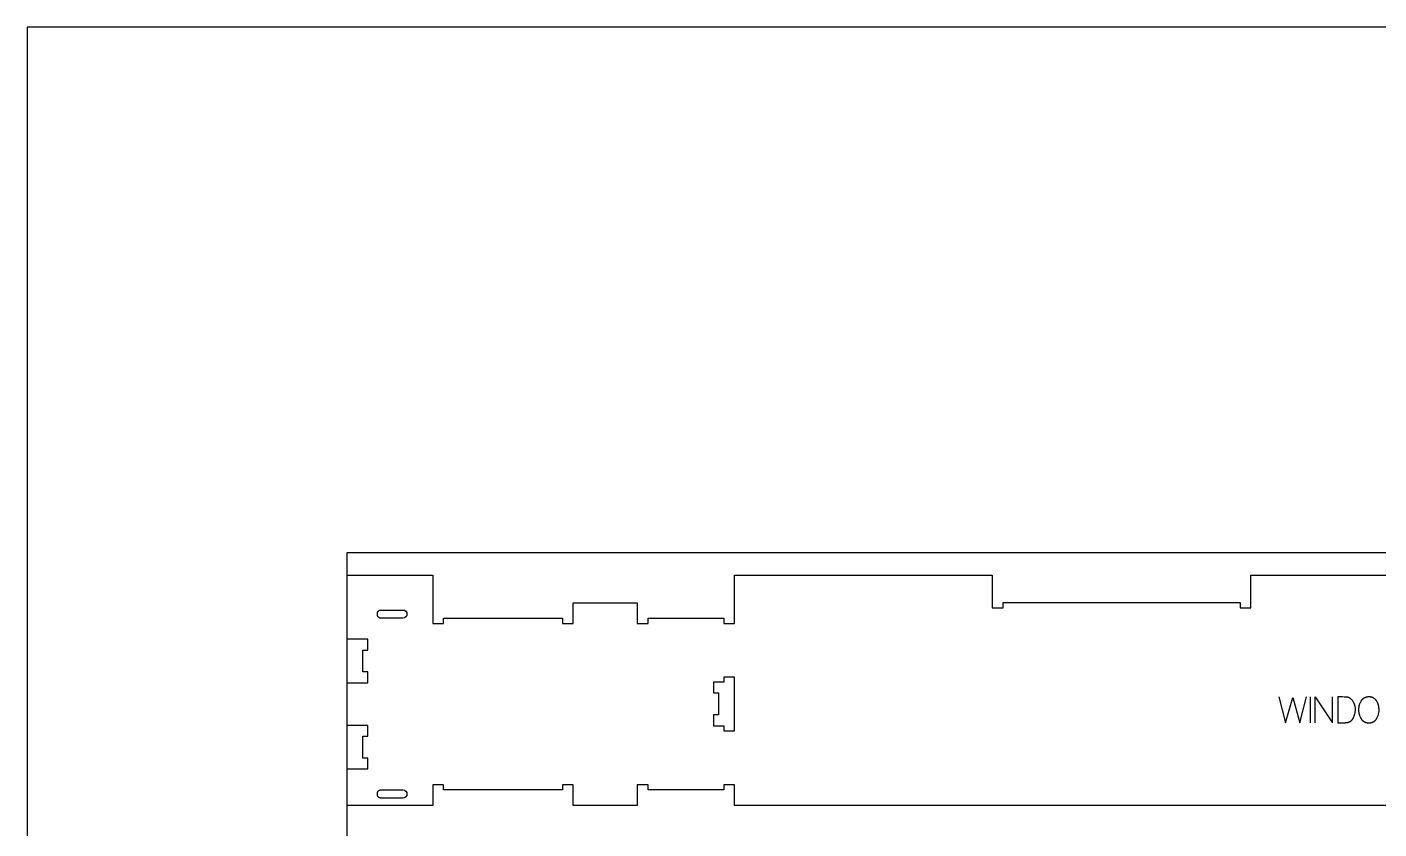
# Model space of a CAD drawing. Extents: x 0 to 4485, y 0 to 8771.
# Drawn here: x 0 to 1571, y 4662 to 5593 of the extents above; entities that cross this region are included whole.
import ezdxf

# ---------------------------------------------------------------- set-up
doc = ezdxf.new("R2010")
doc.units = 0
for name, color, linetype in [('0_SHEET_SPRUCEPLY_2440X122', 1, 'CONTINUOUS'), ('1_ANYTOOL_1MMDEEP_LABELS_S', 2, 'CONTINUOUS'), ('3_ANYTOOL_CUTTHROUGH_INSID', 4, 'CONTINUOUS'), ('4_ANYTOOL_CUTTHROUGH_OUTSI', 5, 'CONTINUOUS'), ('DONOTCUT', 7, 'CONTINUOUS')]:
    doc.layers.add(name, color=color, linetype=linetype)

msp = doc.modelspace()

# ---------------------------------------------------------------- linework, layer by layer
at = {"layer": '0_SHEET_SPRUCEPLY_2440X122'}
msp.add_lwpolyline([(371.7, 4982.6), (371.7, 3762.6), (2811.7, 3762.6), (2811.7, 4982.6)], close=True, dxfattribs=at)
at = {"layer": '1_ANYTOOL_1MMDEEP_LABELS_S', "color": 2}
for points in [[(1454.3, 4815.4), (1462, 4785.4), (1470.5, 4814.5), (1479, 4785.4), (1486.5, 4815.4)], [(1490.8, 4815.4), (1490.8, 4785.4)], [(1496.8, 4785.4), (1496.8, 4815.4), (1516.9, 4785.4), (1516.9, 4815.4)]]:
    msp.add_lwpolyline(points, dxfattribs=at)
for points in [[(1522.9, 4815.4), (1522.9, 4785.4), (1531.5, 4785.4), (1531.9, 4785.5), (1532.3, 4785.5), (1532.7, 4785.5), (1533.1, 4785.5), (1533.4, 4785.6), (1533.8, 4785.6), (1534.2, 4785.7), (1534.5, 4785.8), (1534.9, 4785.9), (1535.2, 4786), (1535.6, 4786.1), (1535.9, 4786.2), (1536.2, 4786.3), (1536.4, 4786.4), (1536.5, 4786.4), (1536.7, 4786.5), (1536.8, 4786.6), (1537, 4786.7), (1537.1, 4786.7), (1537.3, 4786.8), (1537.4, 4786.9), (1537.5, 4787), (1537.7, 4787.1), (1537.8, 4787.2), (1537.9, 4787.3), (1538.1, 4787.3), (1538.2, 4787.4), (1538.3, 4787.5), (1538.5, 4787.6), (1538.6, 4787.7), (1538.7, 4787.9), (1538.8, 4788), (1538.9, 4788.1), (1539.1, 4788.2), (1539.2, 4788.3), (1539.3, 4788.4), (1539.4, 4788.5), (1539.5, 4788.7), (1539.6, 4788.8), (1539.7, 4788.9), (1539.8, 4789), (1539.9, 4789.2), (1540, 4789.3), (1540.1, 4789.4), (1540.2, 4789.6), (1540.4, 4789.9), (1540.6, 4790.2), (1540.7, 4790.5), (1541, 4791.1), (1541.3, 4791.7), (1541.6, 4792.3), (1541.9, 4793), (1542.1, 4793.6), (1542.3, 4794.3), (1542.5, 4794.9), (1542.7, 4795.6), (1542.8, 4796.2), (1543, 4796.9), (1543.1, 4797.6), (1543.2, 4798.3), (1543.3, 4799), (1543.3, 4799.6), (1543.3, 4800.3), (1543.3, 4801), (1543.3, 4801.6), (1543.3, 4802.2), (1543.3, 4802.8), (1543.2, 4803.4), (1543.1, 4804), (1543.1, 4804.3), (1543, 4804.5), (1542.9, 4804.8), (1542.9, 4805.1), (1542.8, 4805.4), (1542.7, 4805.7), (1542.6, 4805.9), (1542.6, 4806.2), (1542.5, 4806.5), (1542.4, 4806.7), (1542.3, 4807), (1542.2, 4807.3), (1542.1, 4807.5), (1541.9, 4807.8), (1541.7, 4808.3), (1541.4, 4808.9), (1541.2, 4809.4), (1540.9, 4809.9), (1540.7, 4810.2), (1540.5, 4810.5), (1540.3, 4810.8), (1540.1, 4811), (1539.9, 4811.3), (1539.6, 4811.6), (1539.4, 4811.8), (1539.2, 4812.1), (1539, 4812.3), (1538.8, 4812.5), (1538.5, 4812.7), (1538.3, 4812.9), (1538.1, 4813.1), (1537.8, 4813.3), (1537.6, 4813.5), (1537.3, 4813.7), (1537.1, 4813.8), (1536.8, 4814), (1536.6, 4814.1), (1536.3, 4814.2), (1536.1, 4814.4), (1535.8, 4814.5), (1535.5, 4814.6), (1535.3, 4814.7), (1535, 4814.8), (1534.7, 4814.8), (1534.4, 4814.9), (1534.1, 4814.9), (1533.8, 4815), (1533.5, 4815), (1533.3, 4815.1), (1533, 4815.1), (1530.5, 4815.2), (1528, 4815.3), (1525.5, 4815.3)], [(1559.4, 4815.7), (1559.8, 4815.7), (1560.2, 4815.7), (1560.5, 4815.7), (1560.9, 4815.6), (1561, 4815.6), (1561.2, 4815.6), (1561.4, 4815.5), (1561.5, 4815.5), (1561.7, 4815.5), (1561.9, 4815.4), (1562, 4815.4), (1562.2, 4815.3), (1562.3, 4815.3), (1562.5, 4815.2), (1562.7, 4815.2), (1562.8, 4815.1), (1563, 4815.1), (1563.1, 4815), (1563.3, 4814.9), (1563.4, 4814.9), (1563.6, 4814.8), (1563.7, 4814.7), (1563.8, 4814.7), (1564, 4814.6), (1564.1, 4814.5), (1564.2, 4814.4), (1564.4, 4814.3), (1564.5, 4814.2), (1564.8, 4814), (1565, 4813.8), (1565.3, 4813.6), (1565.5, 4813.4), (1565.8, 4813.2), (1566, 4813), (1566.2, 4812.8), (1566.4, 4812.5), (1566.6, 4812.3), (1566.8, 4812.1), (1567, 4811.8), (1567.2, 4811.6), (1567.4, 4811.3), (1567.6, 4811), (1567.8, 4810.8), (1568, 4810.5), (1568.1, 4810.2), (1568.3, 4809.9), (1568.4, 4809.6), (1568.6, 4809.3), (1568.7, 4809), (1568.9, 4808.7), (1569, 4808.4), (1569.1, 4808.1), (1569.3, 4807.8), (1569.4, 4807.5), (1569.5, 4807.1), (1569.6, 4806.8), (1569.7, 4806.5), (1569.8, 4806.1), (1569.9, 4805.8), (1569.9, 4805.5), (1570.1, 4804.8), (1570.2, 4804.1), (1570.3, 4803.4), (1570.4, 4802.8), (1570.5, 4802.1), (1570.5, 4801.5), (1570.5, 4800.8), (1570.6, 4800.2), (1570.5, 4799.6), (1570.5, 4798.9), (1570.5, 4798.3), (1570.4, 4797.6), (1570.3, 4797), (1570.2, 4796.4), (1570, 4795.7), (1569.9, 4795.1), (1569.7, 4794.5), (1569.5, 4793.8), (1569.3, 4793.2), (1569, 4792.5), (1568.7, 4791.9), (1568.4, 4791.3), (1568.1, 4790.6), (1567.8, 4790), (1567.6, 4789.7), (1567.4, 4789.4), (1567.2, 4789.1), (1567.1, 4788.8), (1566.9, 4788.5), (1566.6, 4788.3), (1566.4, 4788), (1566.2, 4787.8), (1566.1, 4787.6), (1566, 4787.5), (1565.9, 4787.4), (1565.8, 4787.3), (1565.6, 4787.2), (1565.5, 4787.1), (1565.4, 4787), (1565.3, 4786.9), (1565.1, 4786.8), (1565, 4786.7), (1564.9, 4786.6), (1564.8, 4786.5), (1564.6, 4786.4), (1564.5, 4786.3), (1564.4, 4786.2), (1564.2, 4786.2), (1564.1, 4786.1), (1564, 4786), (1563.8, 4785.9), (1563.7, 4785.9), (1563.5, 4785.8), (1563.4, 4785.7), (1563.2, 4785.7), (1563.1, 4785.6), (1562.9, 4785.5), (1562.8, 4785.5), (1562.6, 4785.4), (1562.5, 4785.4), (1562.2, 4785.3), (1561.9, 4785.2), (1561.5, 4785.1), (1561.2, 4785.1), (1560.9, 4785), (1560.5, 4785), (1560.2, 4784.9), (1559.8, 4784.9), (1559.4, 4784.9), (1559.1, 4784.9), (1558.7, 4784.9), (1558.3, 4784.9), (1557.9, 4784.9), (1557.6, 4785), (1557.2, 4785), (1556.9, 4785.1), (1556.5, 4785.1), (1556.2, 4785.2), (1555.9, 4785.3), (1555.5, 4785.4), (1555.4, 4785.4), (1555.2, 4785.5), (1555.1, 4785.6), (1554.9, 4785.6), (1554.8, 4785.7), (1554.6, 4785.7), (1554.5, 4785.8), (1554.3, 4785.9), (1554.2, 4786), (1554, 4786), (1553.9, 4786.1), (1553.8, 4786.2), (1553.6, 4786.3), (1553.5, 4786.4), (1553.3, 4786.4), (1553.2, 4786.5), (1553.1, 4786.6), (1552.9, 4786.7), (1552.8, 4786.8), (1552.7, 4786.9), (1552.6, 4787), (1552.4, 4787.1), (1552.3, 4787.2), (1552.2, 4787.3), (1552.1, 4787.5), (1552, 4787.6), (1551.8, 4787.7), (1551.7, 4787.8), (1551.6, 4787.9), (1551.5, 4788.1), (1551.3, 4788.3), (1551.1, 4788.6), (1550.9, 4788.9), (1550.7, 4789.1), (1550.5, 4789.4), (1550.3, 4789.8), (1550.1, 4790.1), (1549.8, 4790.7), (1549.5, 4791.4), (1549.2, 4792), (1548.9, 4792.7), (1548.7, 4793.3), (1548.5, 4794), (1548.2, 4794.6), (1548.1, 4795.3), (1547.9, 4795.9), (1547.8, 4796.6), (1547.6, 4797.2), (1547.5, 4797.9), (1547.5, 4798.5), (1547.4, 4799.2), (1547.4, 4799.8), (1547.4, 4800.5), (1547.4, 4801.2), (1547.4, 4801.9), (1547.5, 4802.6), (1547.6, 4803.2), (1547.7, 4803.9), (1547.8, 4804.6), (1547.9, 4805.2), (1548.1, 4805.9), (1548.3, 4806.5), (1548.5, 4807.2), (1548.7, 4807.8), (1549, 4808.4), (1549.3, 4809), (1549.6, 4809.7), (1549.9, 4810.3), (1550.3, 4810.9), (1550.4, 4811.2), (1550.6, 4811.5), (1550.8, 4811.7), (1551, 4812), (1551.3, 4812.3), (1551.5, 4812.5), (1551.7, 4812.8), (1551.9, 4813), (1552, 4813.1), (1552.2, 4813.2), (1552.3, 4813.3), (1552.4, 4813.4), (1552.5, 4813.5), (1552.7, 4813.6), (1552.8, 4813.7), (1552.9, 4813.8), (1553, 4813.9), (1553.2, 4814), (1553.3, 4814.1), (1553.4, 4814.2), (1553.6, 4814.3), (1553.7, 4814.3), (1553.9, 4814.4), (1554, 4814.5), (1554.1, 4814.6), (1554.3, 4814.6), (1554.6, 4814.8), (1554.9, 4814.9), (1555.2, 4815), (1555.5, 4815.1), (1555.8, 4815.2), (1556.2, 4815.3), (1556.5, 4815.4), (1556.8, 4815.5), (1557.2, 4815.5), (1557.5, 4815.6), (1557.9, 4815.6), (1558.3, 4815.7), (1558.6, 4815.7), (1559, 4815.7)]]:
    msp.add_lwpolyline(points, close=True, dxfattribs=at)
at = {"layer": '3_ANYTOOL_CUTTHROUGH_INSID', "color": 4}
for points in [[(436.7, 4916.3, -1), (436.7, 4906.8), (411, 4906.8), (410.9, 4906.8), (410.8, 4906.8), (410.7, 4906.9), (410.6, 4906.9), (410.5, 4906.9), (410.4, 4906.9), (410.3, 4906.9), (410.2, 4906.9), (410.1, 4907), (410, 4907), (409.9, 4907), (409.8, 4907), (409.7, 4907.1), (409.6, 4907.1), (409.5, 4907.2), (409.4, 4907.2), (409.3, 4907.2), (409.2, 4907.3), (409.1, 4907.3), (409, 4907.4), (408.9, 4907.5), (408.9, 4907.5), (408.8, 4907.6), (408.7, 4907.7), (408.6, 4907.7), (408.5, 4907.8), (408.4, 4907.9), (408.4, 4907.9), (408.3, 4908), (408.2, 4908.1), (408.1, 4908.2), (408.1, 4908.3), (408, 4908.4), (407.9, 4908.5), (407.9, 4908.6), (407.8, 4908.6), (407.7, 4908.7), (407.7, 4908.8), (407.6, 4908.9), (407.6, 4909), (407.5, 4909.1), (407.5, 4909.2), (407.4, 4909.3), (407.4, 4909.4), (407.3, 4909.6), (407.3, 4909.7), (407.2, 4909.8), (407.2, 4909.9), (407.2, 4910), (407.1, 4910.1), (407.1, 4910.2), (407.1, 4910.3), (407.1, 4910.4), (407.1, 4910.5), (407, 4910.6), (407, 4910.7), (407, 4910.8), (407, 4911), (407, 4911.1), (407, 4911.2), (407, 4911.3), (407, 4911.4), (407, 4911.5), (407, 4911.6), (407, 4911.7), (407, 4911.8), (407, 4911.9), (407, 4912), (407, 4912.1), (407, 4912.2), (407, 4912.3), (407, 4912.4), (407, 4912.6), (407.1, 4912.7), (407.1, 4912.8), (407.1, 4912.9), (407.1, 4913), (407.1, 4913.1), (407.2, 4913.2), (407.2, 4913.3), (407.2, 4913.4), (407.3, 4913.5), (407.3, 4913.6), (407.4, 4913.7), (407.4, 4913.8), (407.5, 4913.9), (407.5, 4914), (407.6, 4914.2), (407.6, 4914.2), (407.7, 4914.3), (407.7, 4914.4), (407.8, 4914.5), (407.9, 4914.6), (407.9, 4914.7), (408, 4914.8), (408.1, 4914.9), (408.1, 4915), (408.2, 4915.1), (408.3, 4915.2), (408.4, 4915.2), (408.4, 4915.3), (408.5, 4915.4), (408.6, 4915.5), (408.7, 4915.5), (408.8, 4915.6), (408.9, 4915.7), (408.9, 4915.7), (409, 4915.8), (409.1, 4915.8), (409.2, 4915.9), (409.3, 4915.9), (409.4, 4916), (409.5, 4916), (409.6, 4916.1), (409.7, 4916.1), (409.8, 4916.1), (409.9, 4916.2), (410, 4916.2), (410.1, 4916.2), (410.2, 4916.3), (410.3, 4916.3), (410.4, 4916.3), (410.5, 4916.3), (410.6, 4916.3), (410.7, 4916.3), (410.8, 4916.3), (410.9, 4916.3), (411, 4916.3)], [(436.7, 4697.8), (411, 4697.8), (410.9, 4697.8), (410.8, 4697.8), (410.7, 4697.9), (410.6, 4697.9), (410.5, 4697.9), (410.4, 4697.9), (410.3, 4697.9), (410.2, 4697.9), (410.1, 4698), (410, 4698), (409.9, 4698), (409.8, 4698), (409.7, 4698.1), (409.6, 4698.1), (409.5, 4698.2), (409.4, 4698.2), (409.3, 4698.2), (409.2, 4698.3), (409.1, 4698.3), (409, 4698.4), (408.9, 4698.5), (408.9, 4698.5), (408.8, 4698.6), (408.7, 4698.7), (408.6, 4698.7), (408.5, 4698.8), (408.4, 4698.9), (408.4, 4698.9), (408.3, 4699), (408.2, 4699.1), (408.1, 4699.2), (408.1, 4699.3), (408, 4699.4), (407.9, 4699.5), (407.9, 4699.6), (407.8, 4699.6), (407.7, 4699.7), (407.7, 4699.8), (407.6, 4699.9), (407.6, 4700), (407.5, 4700.1), (407.5, 4700.2), (407.4, 4700.3), (407.4, 4700.4), (407.3, 4700.6), (407.3, 4700.7), (407.2, 4700.8), (407.2, 4700.9), (407.2, 4701), (407.1, 4701.1), (407.1, 4701.2), (407.1, 4701.3), (407.1, 4701.4), (407.1, 4701.5), (407, 4701.6), (407, 4701.7), (407, 4701.8), (407, 4702), (407, 4702.1), (407, 4702.2), (407, 4702.3), (407, 4702.4), (407, 4702.5), (407, 4702.6), (407, 4702.7), (407, 4702.8), (407, 4702.9), (407, 4703), (407, 4703.1), (407, 4703.2), (407, 4703.3), (407, 4703.4), (407, 4703.6), (407.1, 4703.7), (407.1, 4703.8), (407.1, 4703.9), (407.1, 4704), (407.1, 4704.1), (407.2, 4704.2), (407.2, 4704.3), (407.2, 4704.4), (407.3, 4704.5), (407.3, 4704.6), (407.4, 4704.7), (407.4, 4704.8), (407.5, 4704.9), (407.5, 4705), (407.6, 4705.2), (407.6, 4705.2), (407.7, 4705.3), (407.7, 4705.4), (407.8, 4705.5), (407.9, 4705.6), (407.9, 4705.7), (408, 4705.8), (408.1, 4705.9), (408.1, 4706), (408.2, 4706.1), (408.3, 4706.2), (408.4, 4706.2), (408.4, 4706.3), (408.5, 4706.4), (408.6, 4706.5), (408.7, 4706.5), (408.8, 4706.6), (408.9, 4706.7), (408.9, 4706.7), (409, 4706.8), (409.1, 4706.8), (409.2, 4706.9), (409.3, 4706.9), (409.4, 4707), (409.5, 4707), (409.6, 4707.1), (409.7, 4707.1), (409.8, 4707.1), (409.9, 4707.2), (410, 4707.2), (410.1, 4707.2), (410.2, 4707.3), (410.3, 4707.3), (410.4, 4707.3), (410.5, 4707.3), (410.6, 4707.3), (410.7, 4707.3), (410.8, 4707.3), (410.9, 4707.3), (411, 4707.3), (436.7, 4707.3, -1)]]:
    msp.add_lwpolyline(points, format="xyb", close=True, dxfattribs=at)
msp.add_lwpolyline([(822, 4838.4), (809.5, 4838.4), (809.5, 4832.4), (797.5, 4832.4), (797.5, 4819.9), (803.5, 4819.9), (803.5, 4794.4), (797.5, 4794.4), (797.5, 4781.9), (809.5, 4781.9), (809.5, 4775.9), (822, 4775.9)], close=True, dxfattribs=at)
at = {"layer": '4_ANYTOOL_CUTTHROUGH_OUTSI', "color": 5}
msp.add_lwpolyline([(1721.5, 4689.3), (1422, 4689.3), (1422, 4689.4), (1421.7, 4689.4), (1121.5, 4689.4), (1121.5, 4689.3), (822, 4689.3), (822, 4713.3), (809.5, 4713.3), (809.5, 4707.3), (721.5, 4707.3), (721.5, 4713.3), (709, 4713.3), (709, 4689.3), (634.5, 4689.3), (634.5, 4713.3), (622, 4713.3), (622, 4707.3), (484, 4707.3), (484, 4713.3), (471.5, 4713.3), (471.5, 4689.3), (471.5, 4689.3), (372, 4689.3), (372, 4731.8), (396, 4731.8), (396, 4744.3), (390, 4744.3), (390, 4769.8), (396, 4769.8), (396, 4782.3), (372, 4782.3), (372, 4831.8), (396, 4831.8), (396, 4844.3), (390, 4844.3), (390, 4869.8), (396, 4869.8), (396, 4882.3), (372, 4882.3), (372, 4956.8), (471.5, 4956.8), (471.5, 4901.1), (471.5, 4900.8), (484, 4900.8), (484, 4901.1), (484, 4906.8), (521.7, 4906.8), (622, 4906.8), (622, 4900.8), (634.5, 4900.8), (634.5, 4924.8), (709, 4924.8), (709, 4900.8), (721.5, 4900.8), (721.5, 4906.8), (809.5, 4906.8), (809.5, 4900.8), (822, 4900.8), (822, 4956.8), (1121.5, 4956.8), (1121.5, 4918.9), (1134, 4918.9), (1134, 4924.9), (1409.5, 4924.9), (1409.5, 4918.9), (1422, 4918.9), (1422, 4956.8), (1721.5, 4956.8)], dxfattribs=at)
at = {"layer": 'DONOTCUT'}
msp.add_lwpolyline([(0, 0), (3183.4, 0), (3183.4, 5593.4), (0, 5593.4)], close=True, dxfattribs=at)

doc.saveas('drawing.dxf')
